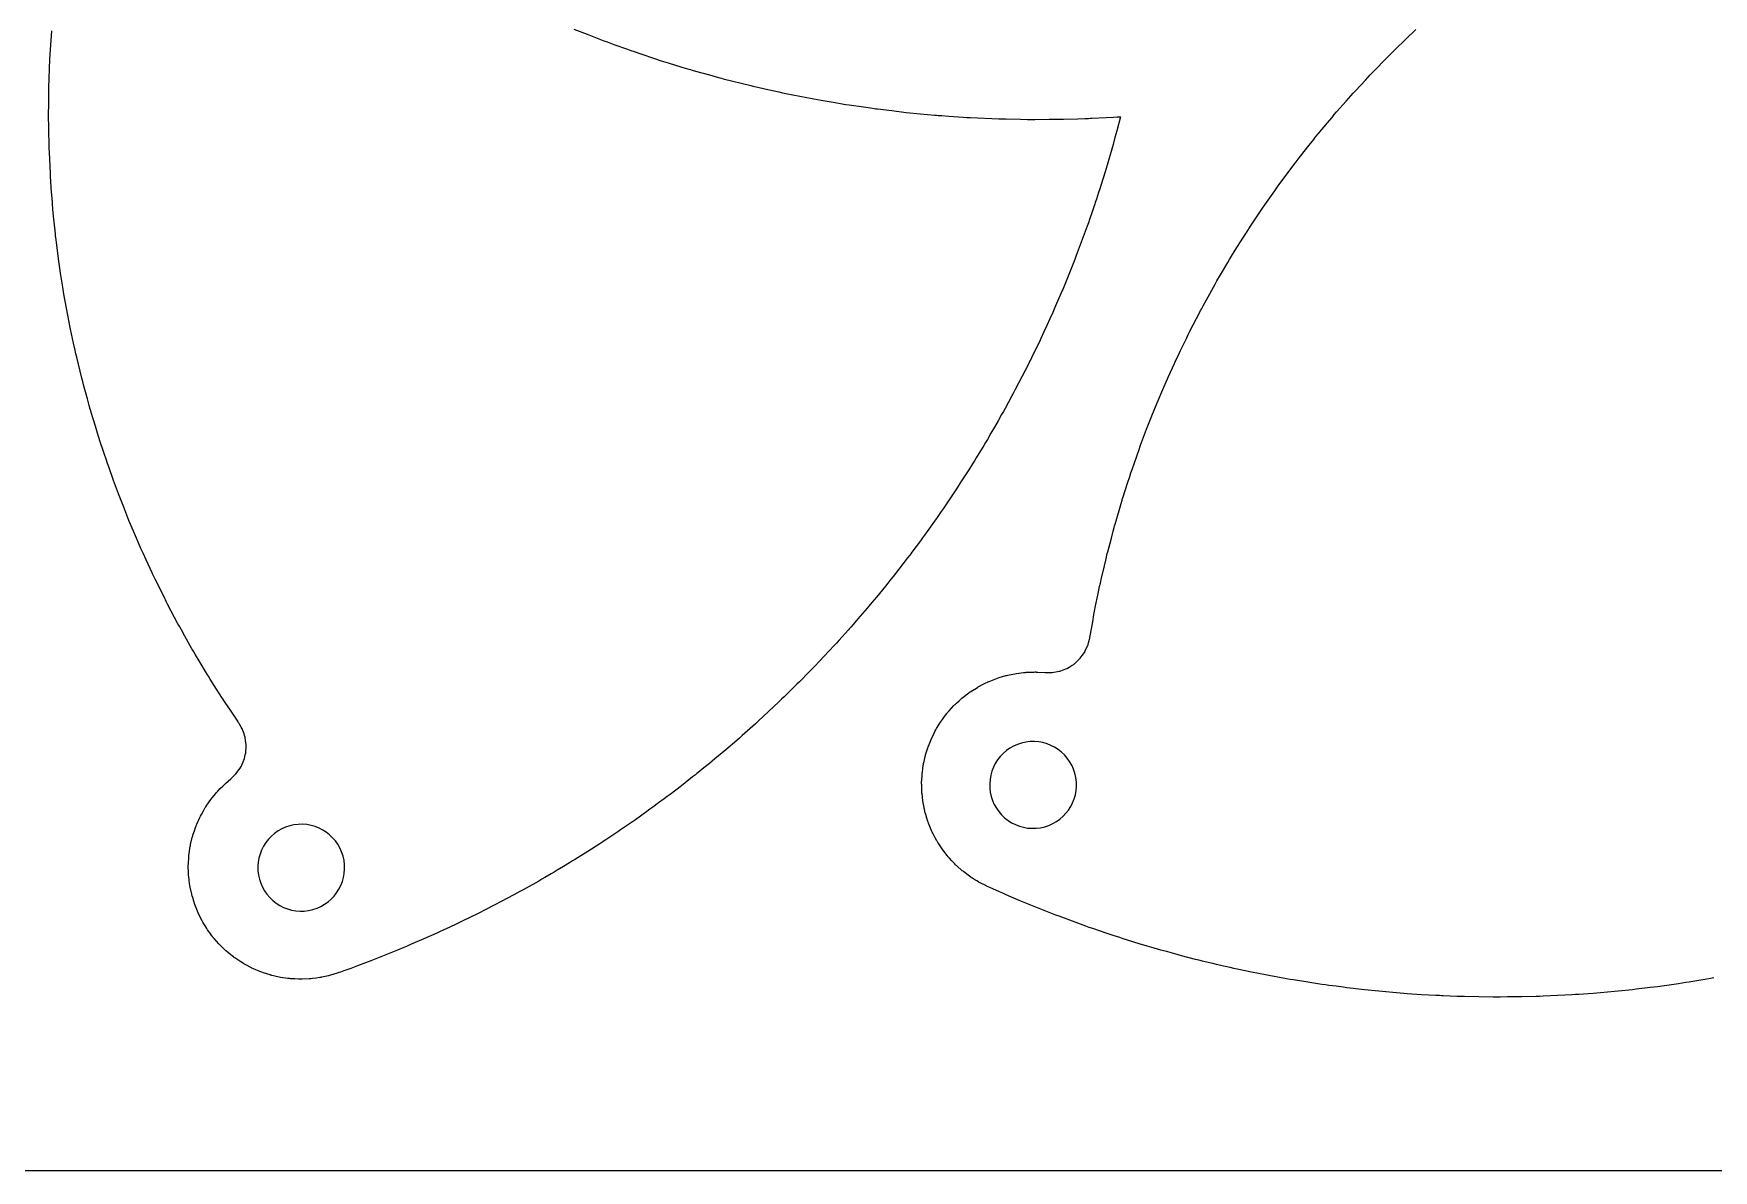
# Model space of a CAD drawing. Extents: x 0 to 264, y 0 to 116.
# Drawn here: x 47.9 to 100.5, y 0.1 to 35.8 of the extents above; entities that cross this region are included whole.
import ezdxf

# ---------------------------------------------------------------- set-up
doc = ezdxf.new("R2010")
doc.units = 0
doc.layers.add('Layer_1', color=7, linetype='CONTINUOUS')

msp = doc.modelspace()

# ---------------------------------------------------------------- linework, layer by layer
at = {"layer": 'Layer_1', "color": 7}
for points in [[(264.018471, 0.141992), (264.018471, 115.786301), (176.058963, 115.786301), (0.139999, 115.786301), (0.139999, 0.141992), (88.099499, 0.141992), (264.018471, 0.141992)], [(64.814306, 35.898749), (65.231989, 35.735198), (65.649653, 35.571667), (65.701819, 35.551446), (65.75495, 35.532148), (65.860442, 35.49359), (66.071293, 35.417475), (66.493029, 35.264615), (66.598405, 35.226075), (66.70465, 35.190427), (66.917372, 35.11911), (67.342853, 34.97705), (67.555652, 34.906715), (67.770093, 34.841177), (68.199071, 34.709924), (68.413509, 34.644403), (68.467608, 34.628012), (68.521684, 34.612586), (68.629784, 34.582715), (69.061945, 34.462441), (69.278009, 34.402697), (69.386106, 34.372807), (69.440205, 34.357398), (69.494301, 34.343919), (70.364514, 34.125343), (70.418593, 34.112824), (70.473655, 34.100285), (70.583086, 34.076191), (70.801986, 34.027042), (71.239727, 33.928837), (71.349198, 33.904744), (71.459209, 33.882578), (71.679246, 33.839204), (72.119323, 33.75248), (72.229353, 33.730311), (72.284398, 33.719719), (72.339479, 33.709108), (72.560581, 33.671513), (73.002783, 33.5954), (73.223902, 33.557806), (73.278946, 33.548312), (73.334008, 33.540184), (73.445003, 33.523792), (73.888925, 33.459237), (74.110912, 33.426476), (74.221888, 33.410085), (74.277917, 33.402727), (74.333944, 33.396027), (74.779449, 33.342061), (75.22495, 33.289059), (75.671573, 33.24665), (76.118235, 33.20424), (76.174264, 33.198963), (76.230274, 33.194766), (76.342251, 33.186966), (76.566037, 33.171539), (77.013664, 33.140704), (77.125528, 33.132903), (77.181555, 33.129725), (77.237565, 33.127185), (77.461677, 33.117573), (77.909863, 33.097332), (78.133956, 33.087702), (78.358244, 33.083235), (78.806836, 33.074297), (79.031124, 33.069849), (79.087131, 33.068904), (79.14318, 33.069194), (79.255332, 33.069733), (79.704001, 33.071909), (79.928288, 33.072987), (80.04044, 33.073586), (80.152576, 33.076899), (80.601069, 33.090378), (80.825261, 33.096985), (80.937413, 33.100298), (80.993443, 33.101991), (81.04947, 33.105017), (81.497464, 33.12911), (81.72146, 33.141629), (81.833497, 33.147675), (81.889546, 33.15072), (81.91754, 33.152221), (81.932058, 33.152992), (81.939028, 33.153359), (81.940747, 33.153415), (81.940301, 33.151722), (81.939415, 33.148332), (81.826219, 32.715245), (81.798205, 32.606928), (81.768242, 32.499097), (81.708371, 32.283409), (81.648461, 32.067743), (81.585695, 31.852941), (81.522892, 31.638102), (81.491034, 31.53077), (81.458175, 31.423689), (81.325748, 30.996012), (81.291944, 30.889431), (81.257171, 30.783022), (81.187609, 30.570246), (81.152856, 30.463857), (81.135463, 30.410853), (81.117101, 30.357851), (81.044644, 30.146114), (80.972223, 29.934377), (80.935503, 29.828662), (80.897834, 29.723351), (80.746007, 29.302109), (80.58796, 28.883178), (80.548364, 28.778426), (80.5078, 28.674252), (80.425688, 28.466), (80.343575, 28.257729), (80.25857, 28.050535), (80.173582, 27.843534), (80.131087, 27.740054), (80.10983, 27.687995), (80.087628, 27.636919), (79.910641, 27.225597), (79.866216, 27.122981), (79.820826, 27.020831), (79.729042, 26.816507), (79.637297, 26.612221), (79.542617, 26.409362), (79.447974, 26.206504), (79.400634, 26.105025), (79.352309, 26.004125), (79.156636, 25.601295), (79.132484, 25.551201), (79.107366, 25.50107), (79.057147, 25.401132), (78.956194, 25.201256), (78.854969, 25.001499), (78.750942, 24.803165), (78.646917, 24.604831), (78.594752, 24.505663), (78.54162, 24.407269), (78.32747, 24.013894), (78.273391, 23.916076), (78.218326, 23.818545), (78.108203, 23.623504), (77.997691, 23.428734), (77.884573, 23.235409), (77.771473, 23.042081), (77.714481, 22.94542), (77.65654, 22.850026), (77.42432, 22.466938), (77.365375, 22.371547), (77.305484, 22.277098), (77.186401, 22.087451), (77.06693, 21.897978), (76.944911, 21.710139), (76.822932, 21.52234), (76.762057, 21.428857), (76.699274, 21.335371), (76.449386, 20.963568), (76.385634, 20.871045), (76.321883, 20.779506), (76.194093, 20.595539), (76.065913, 20.411861), (75.935208, 20.229918), (75.804539, 20.047955), (75.738838, 19.957378), (75.672191, 19.867764), (75.4052, 19.507999), (75.371393, 19.462699), (75.337585, 19.418365), (75.269008, 19.329713), (75.132723, 19.152006), (74.996223, 18.974376), (74.857139, 18.798808), (74.718051, 18.623221), (74.648489, 18.535532), (74.577962, 18.448788), (74.294365, 18.101945), (74.222892, 18.015218), (74.150454, 17.929457), (74.005942, 17.758297), (73.86143, 17.587158), (73.714333, 17.418197), (73.567118, 17.249273), (73.493695, 17.164454), (73.456992, 17.122064), (73.419327, 17.080617), (73.119705, 16.747468), (73.044349, 16.664593), (72.96805, 16.582684), (72.815622, 16.418478), (72.663197, 16.254253), (72.508432, 16.092148), (72.353418, 15.930347), (72.276135, 15.8494), (72.197883, 15.769415), (71.882799, 15.45071), (71.803601, 15.370728), (71.723419, 15.292668), (71.563444, 15.135781), (71.403391, 14.978874), (71.322266, 14.900837), (71.241118, 14.823739), (70.915897, 14.515338), (70.586213, 14.211675), (70.504121, 14.135563), (70.421046, 14.060373), (70.253849, 13.91121), (70.086652, 13.762005), (70.045123, 13.72443), (70.002609, 13.68782), (69.917601, 13.614575), (69.578364, 13.32162), (69.234761, 13.033731), (69.148808, 12.961471), (69.061869, 12.890153), (68.8878, 12.748864), (68.713748, 12.607598), (68.670269, 12.571947), (68.625844, 12.537262), (68.53794, 12.467869), (68.185459, 12.190899), (67.828767, 11.919342), (67.739878, 11.851857), (67.650044, 11.785374), (67.469622, 11.652369), (67.28918, 11.51938), (67.198361, 11.453842), (67.107602, 11.388322), (66.74255, 11.128127), (66.373578, 10.873421), (66.281794, 10.809805), (66.189064, 10.747175), (66.002637, 10.622664), (65.816212, 10.49815), (65.769854, 10.467315), (65.722534, 10.436482), (65.628819, 10.375776), (65.25201, 10.132819), (64.871628, 9.895445), (64.776968, 9.835704), (64.68132, 9.777868), (64.489296, 9.662157), (64.297272, 9.546387), (64.200679, 9.489533), (64.103798, 9.43268), (63.910015, 9.319819), (63.813134, 9.262985), (63.715965, 9.207077), (63.325062, 8.98744), (63.227196, 8.932534), (63.128672, 8.87951), (62.931531, 8.772641), (62.734371, 8.665769), (62.535782, 8.561691), (62.337095, 8.457904), (62.237685, 8.405845), (62.137812, 8.354788), (61.737234, 8.15316), (61.636783, 8.103069), (61.535846, 8.053917), (61.334052, 7.956099), (61.132085, 7.858664), (60.928843, 7.764218), (60.7256, 7.66979), (60.623989, 7.622546), (60.5217, 7.576304), (60.112416, 7.392896), (59.700451, 7.215497), (59.597488, 7.171162), (59.494022, 7.127807), (59.286744, 7.042026), (59.079449, 6.956264), (58.975422, 6.91484), (58.87111, 6.873392), (58.662556, 6.790498), (58.558244, 6.749054), (58.506058, 6.72883), (58.453909, 6.708569), (58.034315, 6.549949), (57.92919, 6.510449), (57.823738, 6.471892), (57.612771, 6.395777), (57.507279, 6.357239), (57.454168, 6.337941), (57.428085, 6.328774), (57.401034, 6.32053), (57.186672, 6.25499), (57.159644, 6.246749), (57.132612, 6.240721), (57.077531, 6.229144), (56.968003, 6.205071), (56.912922, 6.193497), (56.885891, 6.187505), (56.872378, 6.184502), (56.858862, 6.182459), (56.747656, 6.168015), (56.636508, 6.153531), (56.580459, 6.146233), (56.566946, 6.144635), (56.552445, 6.144017), (56.524432, 6.142787), (56.300336, 6.133155), (56.272323, 6.131924), (56.257845, 6.131442), (56.243364, 6.132077), (56.187315, 6.134563), (56.075298, 6.13951), (55.963241, 6.14448), (55.949709, 6.145115), (55.936174, 6.14658), (55.90818, 6.150317), (55.85215, 6.157807), (55.629776, 6.1877), (55.411108, 6.237791), (55.356043, 6.25033), (55.328995, 6.25657), (55.315462, 6.259748), (55.301947, 6.2641), (55.195315, 6.298788), (55.088666, 6.333473), (55.035532, 6.350827), (55.008484, 6.35959), (54.982401, 6.371164), (54.776455, 6.459816), (54.725274, 6.481981), (54.712703, 6.487586), (54.700176, 6.494269), (54.676023, 6.507771), (54.577499, 6.561734), (54.479055, 6.615701), (54.429784, 6.642701), (54.383429, 6.673517), (54.197002, 6.798031), (54.173834, 6.813457), (54.162212, 6.821661), (54.151612, 6.830444), (54.108152, 6.866091), (54.021214, 6.936447), (53.934275, 7.006802), (53.923658, 7.015604), (53.913984, 7.025253), (53.893692, 7.044532), (53.853131, 7.083089), (53.772003, 7.161127), (53.73142, 7.199684), (53.711128, 7.218945), (53.701476, 7.228575), (53.692188, 7.239186), (53.544995, 7.40813), (53.508292, 7.45054), (53.499314, 7.461132), (53.491051, 7.472689), (53.47464, 7.494854), (53.408958, 7.58545), (53.343277, 7.67603), (53.326865, 7.699158), (53.312368, 7.723254), (53.283386, 7.771441), (53.225449, 7.866851), (53.196448, 7.915038), (53.18195, 7.939131), (53.168434, 7.964167), (53.067692, 8.164158), (53.055142, 8.189197), (53.048829, 8.201733), (53.04354, 8.214273), (53.022283, 8.266312), (52.980754, 8.370079), (52.939225, 8.473889), (52.906385, 8.580758), (52.873543, 8.687726), (52.857132, 8.741709), (52.849083, 8.768673), (52.843232, 8.795656), (52.795912, 9.014519), (52.784307, 9.069448), (52.777472, 9.125359), (52.763959, 9.236465), (52.750443, 9.347592), (52.747026, 9.375518), (52.745694, 9.403484), (52.743879, 9.459355), (52.736677, 9.683033), (52.736234, 9.697497), (52.736948, 9.710979), (52.73859, 9.738944), (52.741872, 9.794836), (52.748454, 9.906519), (52.755058, 10.018206), (52.771489, 10.128871), (52.7879, 10.239496), (52.796279, 10.294406), (52.800467, 10.322351), (52.802573, 10.33585), (52.805951, 10.349351), (52.860047, 10.566657), (52.873543, 10.620621), (52.880283, 10.647604), (52.889452, 10.673642), (52.926155, 10.779436), (52.962875, 10.885167), (52.981217, 10.938171), (52.985927, 10.951653), (52.991701, 10.964189), (53.003283, 10.989228), (53.095051, 11.193241), (53.118238, 11.244337), (53.146252, 11.293506), (53.201313, 11.391017), (53.256358, 11.488431), (53.269893, 11.512525), (53.285336, 11.535675), (53.317213, 11.581937), (53.444233, 11.766364), (53.586716, 11.939276), (53.622454, 11.982628), (53.640812, 12.003831), (53.660139, 12.024075), (53.738351, 12.10406), (53.8166, 12.184044), (53.835927, 12.204265), (53.845581, 12.213915), (53.856218, 12.223081), (53.898713, 12.259694), (54.068051, 12.406469), (54.230211, 12.561048), (54.362172, 12.742046), (54.370416, 12.753603), (54.376594, 12.766122), (54.388176, 12.791178), (54.412332, 12.842271), (54.459672, 12.943558), (54.471254, 12.968594), (54.477181, 12.981133), (54.480598, 12.994615), (54.494114, 13.048578), (54.521162, 13.157203), (54.534678, 13.21115), (54.538095, 13.224648), (54.539061, 13.231543), (54.539408, 13.238537), (54.54076, 13.266499), (54.546223, 13.378262), (54.548944, 13.434173), (54.550316, 13.462119), (54.55101, 13.4756), (54.551281, 13.482611), (54.550239, 13.489505), (54.533828, 13.600247), (54.517397, 13.710968), (54.515371, 13.72447), (54.513999, 13.731308), (54.511682, 13.737912), (54.502454, 13.763913), (54.484112, 13.816934), (54.447412, 13.922649), (54.438183, 13.94867), (54.435886, 13.955274), (54.43268, 13.961457), (54.425768, 13.974013), (54.397735, 14.023145), (54.34269, 14.120481), (54.329158, 14.144594), (54.322207, 14.157094), (54.314406, 14.16867), (54.283477, 14.214929), (54.033609, 14.586735), (53.908616, 14.772626), (53.845833, 14.865147), (53.814921, 14.912351), (53.784977, 14.959595), (53.545032, 15.337832), (53.425059, 15.526902), (53.365171, 15.62137), (53.33619, 15.668574), (53.307231, 15.716761), (53.077423, 16.101179), (52.962471, 16.293445), (52.905477, 16.389821), (52.877463, 16.437988), (52.850415, 16.487157), (52.630973, 16.877547), (52.521234, 17.072796), (52.466172, 17.170406), (52.439121, 17.219555), (52.413038, 17.268723), (52.204216, 17.66489), (52.099805, 17.86303), (52.04762, 17.962081), (52.021557, 18.012196), (51.996439, 18.062327), (51.79833, 18.463983), (51.699307, 18.66482), (51.650056, 18.765238), (51.624938, 18.815372), (51.601751, 18.866429), (51.414649, 19.273303), (51.320971, 19.47674), (51.274576, 19.57841), (51.251409, 19.629487), (51.229167, 19.680561), (51.053207, 20.092368), (50.87769, 20.504345), (50.712982, 20.920752), (50.548314, 21.33718), (50.394924, 21.757826), (50.241705, 22.178586), (50.223344, 22.23157), (50.205967, 22.284591), (50.170232, 22.390769), (50.099705, 22.603181), (49.958109, 23.027984), (49.940732, 23.080986), (49.924301, 23.134952), (49.891462, 23.242132), (49.826745, 23.456353), (49.696906, 23.884817), (49.680495, 23.938783), (49.665052, 23.992747), (49.635105, 24.100677), (49.576163, 24.316653), (49.458141, 24.748487), (49.428197, 24.856418), (49.401166, 24.965118), (49.348015, 25.182633), (49.241964, 25.617568), (49.215878, 25.726269), (49.203331, 25.781198), (49.191726, 25.836124), (49.144405, 26.05497), (49.05071, 26.492677), (49.027503, 26.602168), (49.015938, 26.657117), (49.005301, 26.712023), (48.964737, 26.932139), (48.882625, 27.372256), (48.842061, 27.592353), (48.807311, 27.813452), (48.737729, 28.255685), (48.702956, 28.476764), (48.673978, 28.698709), (48.617003, 29.142679), (48.588004, 29.364624), (48.580977, 29.420515), (48.575338, 29.476407), (48.563736, 29.587726), (48.518346, 30.033042), (48.496104, 30.255758), (48.490485, 30.311649), (48.485679, 30.36754), (48.477455, 30.479148), (48.444613, 30.925525), (48.428202, 31.14872), (48.419978, 31.260311), (48.414841, 31.37211), (48.394589, 31.819257), (48.383932, 32.04284), (48.378796, 32.154659), (48.376981, 32.21053), (48.375959, 32.266422), (48.367733, 32.713972), (48.36364, 32.937729), (48.361575, 33.049625), (48.360553, 33.105516), (48.361072, 33.161408), (48.365148, 33.609054), (48.367174, 33.832831), (48.368198, 33.944707), (48.368698, 34.000598), (48.370069, 34.056509), (48.402912, 34.951204), (48.459904, 35.844649)], [(100.535311, 6.169942), (100.425013, 6.149718), (100.314404, 6.131422), (99.871815, 6.05816), (99.816734, 6.048954), (99.761689, 6.040558), (99.65081, 6.024166), (99.429014, 5.990443), (99.207142, 5.957683), (98.984785, 5.927813), (98.762431, 5.897939), (98.651243, 5.882513), (98.539958, 5.869014), (98.094475, 5.81601), (97.983017, 5.803474), (97.871424, 5.791917), (97.648316, 5.768786), (97.425185, 5.745675), (97.201654, 5.726396), (96.978157, 5.707118), (96.866371, 5.697468), (96.75451, 5.688745), (96.306998, 5.656927), (96.195058, 5.649282), (96.083117, 5.643042), (95.859081, 5.630506), (95.635104, 5.617966), (95.410895, 5.608645), (95.186703, 5.59969), (95.074667, 5.595202), (94.962591, 5.591446), (94.514038, 5.580854), (94.401866, 5.578176), (94.28973, 5.577174), (94.065446, 5.57521), (93.841138, 5.573246), (93.729006, 5.57342), (93.616853, 5.574188), (93.168182, 5.577753), (92.71959, 5.587362), (92.607457, 5.589905), (92.495305, 5.594009), (92.271113, 5.60256), (92.046905, 5.611092), (91.990895, 5.613267), (91.934848, 5.616253), (91.822812, 5.622299), (91.374818, 5.646375), (90.927211, 5.677227), (90.815346, 5.684989), (90.703581, 5.694118), (90.480066, 5.713397), (90.256532, 5.732676), (90.144879, 5.743267), (90.033325, 5.754844), (89.586935, 5.800121), (89.141258, 5.85218), (89.029876, 5.864699), (88.918632, 5.879163), (88.696255, 5.909014), (88.473901, 5.938907), (88.36281, 5.954313), (88.251834, 5.970702), (87.808088, 6.036223), (87.365287, 6.108503), (87.254582, 6.126819), (87.14407, 6.146097), (86.923259, 6.18562), (86.702468, 6.225139), (86.647384, 6.234749), (86.592342, 6.24538), (86.482216, 6.266567), (86.041944, 6.353291), (85.603026, 6.445815), (85.493284, 6.468943), (85.383855, 6.494001), (85.165147, 6.544113), (84.946479, 6.594227), (84.837318, 6.620245), (84.728372, 6.647228), (84.510437, 6.700229), (84.401488, 6.727213), (84.292638, 6.754196), (83.858447, 6.867133), (83.749964, 6.895078), (83.641864, 6.924969), (83.425688, 6.984712), (83.209508, 7.044453), (82.994201, 7.107104), (82.779006, 7.169737), (82.671392, 7.201552), (82.564086, 7.234312), (82.135495, 7.366914), (82.028555, 7.400657), (81.921923, 7.435342), (81.708642, 7.504735), (81.495553, 7.57507), (81.283353, 7.64735), (81.071113, 7.719633), (80.96506, 7.756243), (80.859492, 7.793838), (80.437369, 7.945622), (80.017564, 8.103472), (79.91265, 8.142992), (79.808143, 8.183477), (79.599513, 8.265366), (79.390867, 8.347295), (79.286938, 8.389685), (79.183202, 8.432095), (78.975788, 8.516914), (78.872055, 8.559303), (78.819889, 8.58051), (78.768705, 8.602658), (78.356429, 8.779324), (78.253658, 8.823641), (78.151276, 8.868938), (77.94649, 8.960496), (77.844086, 9.005796), (77.792905, 9.028907), (77.767784, 9.040481), (77.742666, 9.05302), (77.542534, 9.154092), (77.517416, 9.166651), (77.493281, 9.181076), (77.445941, 9.210003), (77.350315, 9.268782), (77.302995, 9.29771), (77.278842, 9.312137), (77.267237, 9.319475), (77.255655, 9.327639), (77.165821, 9.394122), (77.075987, 9.460625), (77.030597, 9.494368), (77.018992, 9.502863), (77.008355, 9.512125), (76.987118, 9.530441), (76.819052, 9.678642), (76.797795, 9.696958), (76.787158, 9.706319), (76.777523, 9.716911), (76.738889, 9.757393), (76.661625, 9.83834), (76.584339, 9.91929), (76.574706, 9.929882), (76.565689, 9.940493), (76.548293, 9.962662), (76.51354, 10.006996), (76.374436, 10.182584), (76.251858, 10.370019), (76.220966, 10.417243), (76.205503, 10.440371), (76.197895, 10.451928), (76.19133, 10.464447), (76.139184, 10.56342), (76.087018, 10.662395), (76.060932, 10.711564), (76.047419, 10.73662), (76.03678, 10.76264), (75.950806, 10.969255), (75.929569, 11.021294), (75.924221, 11.033814), (75.920033, 11.047312), (75.911654, 11.074296), (75.877846, 11.181072), (75.844042, 11.287845), (75.827611, 11.340846), (75.816028, 11.395795), (75.768705, 11.614523), (75.762759, 11.641526), (75.760309, 11.655024), (75.75861, 11.668506), (75.751715, 11.724397), (75.738183, 11.835505), (75.724667, 11.946554), (75.722929, 11.960019), (75.722446, 11.974483), (75.721481, 12.002426), (75.719531, 12.058317), (75.71567, 12.170215), (75.71372, 12.226107), (75.712755, 12.254052), (75.712272, 12.268516), (75.71289, 12.281995), (75.724475, 12.505484), (75.72741, 12.561392), (75.728472, 12.574874), (75.730402, 12.588376), (75.734243, 12.616321), (75.749689, 12.727139), (75.765155, 12.837959), (75.769131, 12.865904), (75.77525, 12.892888), (75.78782, 12.947814), (75.811953, 13.057014), (75.824523, 13.111943), (75.830642, 13.138926), (75.838482, 13.165907), (75.905129, 13.379552), (75.913508, 13.406555), (75.917659, 13.420036), (75.922872, 13.432573), (75.944126, 13.484595), (75.98664, 13.588306), (76.029134, 13.691997), (76.079373, 13.791839), (76.130573, 13.891585), (76.155671, 13.941696), (76.168242, 13.966755), (76.18272, 13.990848), (76.301436, 14.180783), (76.331383, 14.228008), (76.365187, 14.272342), (76.432819, 14.361976), (76.500414, 14.45159), (76.516842, 14.473758), (76.535184, 14.494962), (76.572872, 14.536389), (76.723443, 14.702347), (76.732867, 14.712942), (76.743484, 14.722475), (76.763776, 14.741754), (76.805305, 14.779346), (76.887417, 14.855481), (76.96951, 14.931613), (77.058379, 15.000021), (77.147268, 15.068451), (77.191692, 15.102174), (77.213895, 15.119525), (77.225497, 15.12802), (77.237082, 15.135454), (77.426984, 15.254554), (77.474324, 15.284444), (77.498476, 15.298908), (77.523594, 15.311408), (77.623563, 15.362504), (77.723534, 15.413578), (77.77375, 15.438637), (77.78632, 15.444837), (77.798868, 15.450019), (77.824954, 15.46063), (78.03331, 15.543502), (78.085459, 15.563746), (78.139575, 15.580115), (78.247076, 15.611932), (78.354575, 15.64373), (78.381643, 15.651703), (78.408691, 15.657345), (78.463735, 15.668902), (78.683581, 15.713236), (78.906421, 15.739257), (78.962448, 15.745632), (78.990444, 15.748519), (79.018477, 15.749346), (79.130629, 15.752564), (79.242762, 15.755801), (79.270778, 15.756608), (79.285276, 15.756918), (79.298792, 15.756165), (79.354801, 15.753122), (79.578815, 15.741548), (79.803123, 15.740374), (80.024012, 15.778912), (80.037545, 15.781339), (80.051061, 15.786094), (80.077143, 15.795704), (80.129309, 15.815965), (80.234107, 15.855467), (80.26019, 15.865097), (80.273725, 15.870123), (80.285308, 15.877501), (80.332631, 15.907371), (80.428256, 15.966169), (80.475596, 15.996042), (80.487181, 16.003437), (80.492662, 16.007752), (80.497779, 16.012527), (80.518071, 16.031786), (80.600163, 16.108883), (80.640747, 16.14744), (80.661019, 16.166719), (80.671656, 16.176289), (80.676713, 16.181143), (80.680789, 16.186808), (80.74649, 16.277404), (80.812152, 16.368), (80.820336, 16.379554), (80.824121, 16.38541), (80.827056, 16.391786), (80.838641, 16.416822), (80.861829, 16.467898), (80.909168, 16.569493), (80.920751, 16.594528), (80.923706, 16.600864), (80.925712, 16.607567), (80.929209, 16.621029), (80.942722, 16.675013), (80.970738, 16.783329), (80.977746, 16.81033), (80.9812, 16.823811), (80.983672, 16.837293), (80.993327, 16.892239), (81.072541, 17.332839), (81.11214, 17.553147), (81.131466, 17.663293), (81.142064, 17.718219), (81.153689, 17.773148), (81.244468, 18.211529), (81.289878, 18.430779), (81.31208, 18.540346), (81.323682, 18.595295), (81.336253, 18.650201), (81.438637, 19.086006), (81.489838, 19.303887), (81.514936, 19.412896), (81.528471, 19.466859), (81.542969, 19.520826), (81.656939, 19.953814), (81.713931, 20.170273), (81.742892, 20.278491), (81.75741, 20.332455), (81.772856, 20.386421), (81.898408, 20.816135), (81.961211, 21.031053), (81.993068, 21.138501), (82.009516, 21.192445), (82.026873, 21.245466), (82.16405, 21.671718), (82.232627, 21.884784), (82.267397, 21.991365), (82.284793, 22.044386), (82.303154, 22.097371), (82.451815, 22.519671), (82.526166, 22.730813), (82.562886, 22.836432), (82.581248, 22.889453), (82.600574, 22.941492), (82.760704, 23.359632), (82.921241, 23.7776), (83.092722, 24.191214), (83.264166, 24.604831), (83.44673, 25.013728), (83.629469, 25.42253), (83.652676, 25.473604), (83.676829, 25.523738), (83.725114, 25.624638), (83.822094, 25.826438), (84.015953, 26.230114), (84.040105, 26.280229), (84.065223, 26.33034), (84.116404, 26.429894), (84.218884, 26.628996), (84.423865, 27.027186), (84.449948, 27.077317), (84.476031, 27.126449), (84.53013, 27.224555), (84.638015, 27.42077), (84.853808, 27.813181), (84.907905, 27.91129), (84.96488, 28.007954), (85.078189, 28.201183), (85.304717, 28.587525), (85.36169, 28.684113), (85.390691, 28.73228), (85.420635, 28.779504), (85.539236, 28.969535), (85.776381, 29.349525), (85.835304, 29.444936), (85.86525, 29.49216), (85.896159, 29.539384), (86.019897, 29.726046), (86.267468, 30.09939), (86.391493, 30.285859), (86.520347, 30.469056), (86.778169, 30.835467), (86.907023, 31.018664), (87.040508, 31.198603), (87.308275, 31.557753), (87.442147, 31.737289), (87.475955, 31.782588), (87.510744, 31.826903), (87.58027, 31.914612), (87.85788, 32.266269), (87.996677, 32.442144), (88.031467, 32.486462), (88.067224, 32.529834), (88.138697, 32.615595), (88.425847, 32.959568), (88.56949, 33.131478), (88.640982, 33.217259), (88.71535, 33.301096), (89.011901, 33.636944), (89.160178, 33.804922), (89.234549, 33.888759), (89.272214, 33.930187), (89.310848, 33.970668), (89.61659, 34.298331), (89.769383, 34.46217), (89.845684, 34.544082), (89.884335, 34.584544), (89.923953, 34.624064), (90.238557, 34.943251), (90.395812, 35.102817), (90.474041, 35.182819), (90.513639, 35.222341), (90.553258, 35.261841), (91.19984, 35.882648)]]:
    msp.add_lwpolyline(points, dxfattribs=at)
for points in [[(80.544134, 12.44788), (80.417264, 13.188194), (79.714294, 13.685496), (78.973993, 13.558644)], [(78.973993, 13.558644), (78.618483, 13.497729), (78.301732, 13.29808), (78.093423, 13.003617)], [(78.093423, 13.003617), (77.885114, 12.709155), (77.802309, 12.343999), (77.863226, 11.988481)], [(79.433392, 10.877719), (80.173692, 11.00458), (80.670985, 11.707561), (80.544134, 12.44788)], [(77.863226, 11.988481), (77.924151, 11.632965), (78.123806, 11.316211), (78.41827, 11.107903)], [(57.614854, 9.854861), (57.487984, 10.595175), (56.785014, 11.092478), (56.044713, 10.965626)], [(78.41827, 11.107903), (78.712733, 10.899595), (79.077883, 10.816795), (79.433392, 10.877719)], [(56.044713, 10.965626), (55.689203, 10.904711), (55.372452, 10.705062), (55.164143, 10.410599)], [(55.164143, 10.410599), (54.955834, 10.116136), (54.873029, 9.750981), (54.933946, 9.395463)], [(56.504112, 8.284701), (57.244412, 8.411562), (57.741705, 9.114543), (57.614854, 9.854861)], [(54.933946, 9.395463), (54.994871, 9.039947), (55.194526, 8.723193), (55.48899, 8.514885)], [(55.48899, 8.514885), (55.783453, 8.306577), (56.148603, 8.223777), (56.504112, 8.284701)]]:
    msp.add_open_spline(points, degree=3, dxfattribs=at)

doc.saveas('drawing.dxf')
